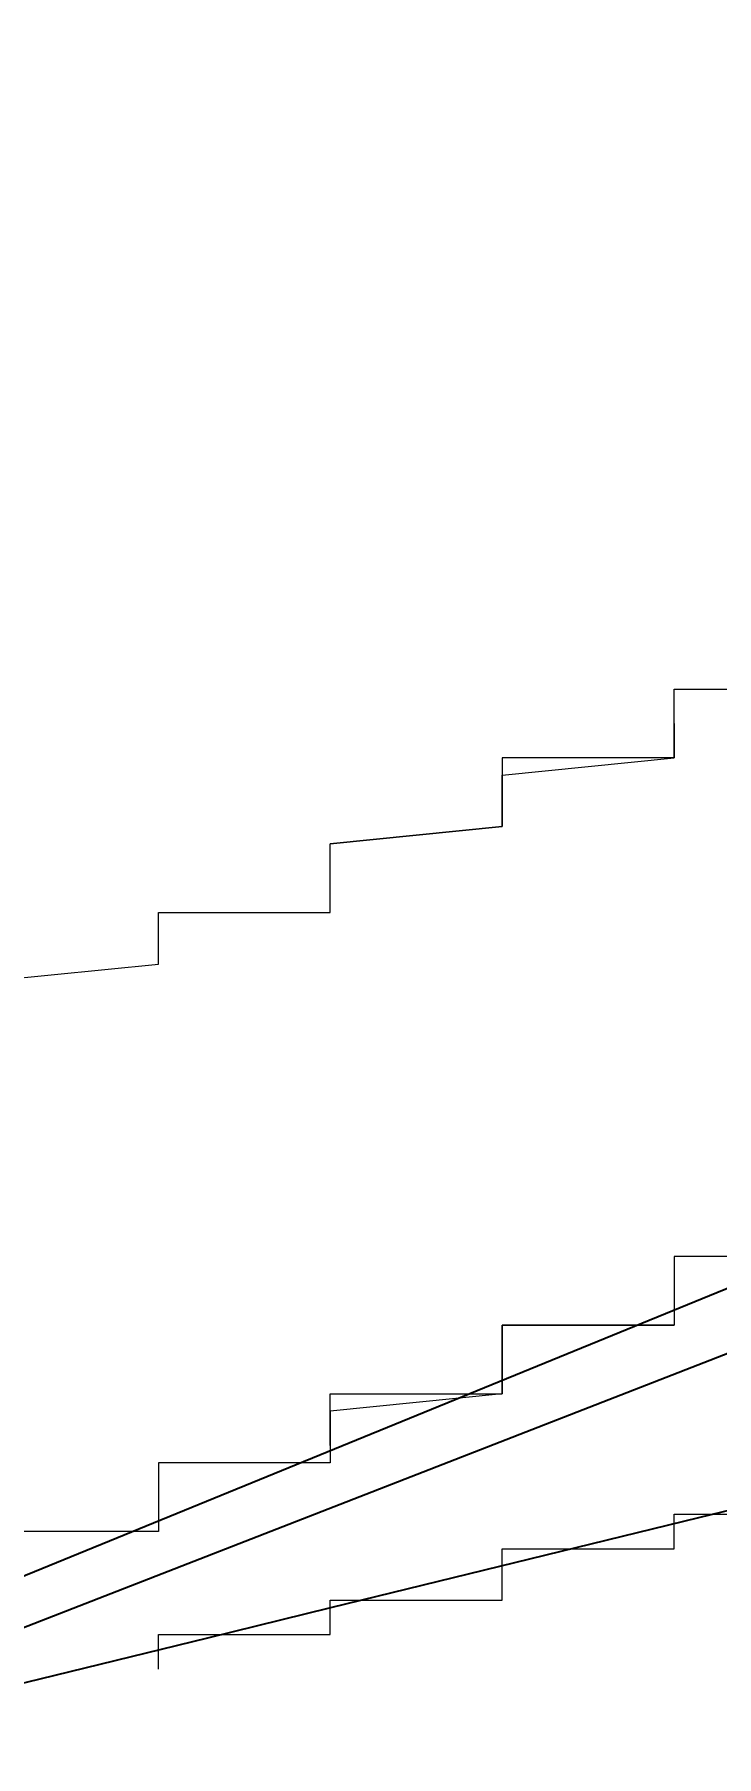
# Model space of a CAD drawing. Header units: millimetres. Extents: x -174040 to 151923, y -227569 to 142020.
# Drawn here: x -115751 to -115354, y -1442 to -440 of the extents above; entities that cross this region are included whole.
import ezdxf

# ---------------------------------------------------------------- set-up
doc = ezdxf.new("R2010")
doc.units = ezdxf.units.MM
doc.header["$LTSCALE"] = 5
doc.linetypes.add('E-RG-1F$0$$0$DOTE', pattern=[2.42, 2, -0.2, 0.02, -0.2])
for name, color, linetype in [('00外装饰面', 21, 'Continuous'), ('A—楼梯、电梯、栏杆', 50, 'Continuous'), ('A—轴线、尺寸', 1, 'Continuous'), ('E1-RI-3F$0$J-DOTE轴线', 1, 'Continuous'), ('轴线100', 1, 'Continuous')]:
    doc.layers.add(name, color=color, linetype=linetype)
doc.layers.add('E1-RI-3F$0$A-GLAZ', color=6, linetype='Continuous', lineweight=5)
doc.styles.add('ARIAL', font='arial.ttf')
doc.dimstyles.new('200', dxfattribs={"dimscale": 200, "dimtxt": 2.5, "dimasz": 2, "dimexe": 1, "dimexo": 1, "dimgap": 0.8, "dimtad": 1, "dimdec": 0, "dimdsep": 46, "dimtxsty": 'ARIAL', "dimblk1": 'ARCHTICK', "dimblk2": 'ARCHTICK', "dimsah": 1, "dimcen": -0.9, "dimdle": 1, "dimclrd": 256, "dimclre": 256, "dimclrt": 40, "dimaunit": 1, "dimadec": 0, "dimazin": 0, "dimtfac": 0.35, "dimtdec": 0, "dimtix": 1, "dimtmove": 2, "dimatfit": 3, "dimldrblk": 'ARCHTICK', "dimfxl": 0, "dimtvp": 0.8, "dimtolj": 1, "dimtzin": 0, "dimarcsym": 0})

# ---------------------------------------------------------------- blocks, each defined once
blk = doc.blocks.new('_ArchTick')
at = {"color": 0, "linetype": 'ByBlock', "const_width": 0.15}
blk.add_lwpolyline([(-0.5, -0.5), (0.5, 0.5)], dxfattribs=at)
blk = doc.blocks.new('*D205')
at = {"layer": 'A—轴线、尺寸', "linetype": 'ByBlock', "lineweight": -2}
for p, q in [((-113662.2, 3512.5), (-111806.5, -5253.4)), ((-120663.7, 2786.6), (-118654.8, -6703.1)), ((-111652.3, -5016.3), (-116518.8, -6046.5)), ((-118891.9, -6548.8), (-118287, -6420.8))]:
    blk.add_line(p, q, dxfattribs=at)
at = {"layer": 'Defpoints', "color": 0, "linetype": 'ByBlock'}
for p in [(-113703.6, 3708.2), (-120705.1, 2982.3), (-111848, -5057.7)]:
    blk.add_point(p, dxfattribs=at)
at = {"layer": 'A—轴线、尺寸', "linetype": 'ByBlock', "lineweight": -2, "xscale": 400, "yscale": 400, "zscale": 400}
for p, rotation in [((-111848, -5057.7), 11.95264845949663), ((-118696.2, -6507.4), 191.9526484594966)]:
    blk.add_blockref('_ArchTick', p, dxfattribs=dict(at, rotation=rotation))
at = {"layer": 'A—轴线、尺寸', "color": 40, "linetype": 'ByBlock', "insert": (-117456, -5983), "char_height": 500, "attachment_point": 5, "rotation": 11.9526, "style": 'ARIAL'}
blk.add_mtext('\\A1;7000', dxfattribs=at)
blk = doc.blocks.new('*D250')
at = {"layer": 'A—轴线、尺寸', "linetype": 'ByBlock', "lineweight": -2}
for p, q in [((-113765.8, 4001.7), (-111599.4, -6231.7)), ((-141374.1, -779.9), (-138992.4, -12030.6)), ((-139229.5, -11876.3), (-111445.2, -5994.6))]:
    blk.add_line(p, q, dxfattribs=at)
at = {"layer": 'Defpoints', "color": 0, "linetype": 'ByBlock'}
for p in [(-113807.2, 4197.4), (-141415.5, -584.2), (-111640.9, -6036)]:
    blk.add_point(p, dxfattribs=at)
at = {"layer": 'A—轴线、尺寸', "linetype": 'ByBlock', "lineweight": -2, "xscale": 400, "yscale": 400, "zscale": 400}
for p, rotation in [((-111640.9, -6036), 11.95264845949663), ((-139033.8, -11834.9), 191.9526484594966)]:
    blk.add_blockref('_ArchTick', p, dxfattribs=dict(at, rotation=rotation))
at = {"layer": 'A—轴线、尺寸', "color": 40, "linetype": 'ByBlock', "insert": (-125423.3, -8529.2), "char_height": 500, "attachment_point": 5, "rotation": 11.9526, "style": 'ARIAL'}
blk.add_mtext('\\A1;28000', dxfattribs=at)
blk = doc.blocks.new('A$C1C9D1350')
at = {"layer": '轴线100', "linetype": 'E-RG-1F$0$$0$DOTE'}
blk.add_arc((-185606.9, -484410.1), 487500, 90.131059, 98.027565, dxfattribs=at)

msp = doc.modelspace()

# ---------------------------------------------------------------- linework, layer by layer
at = {"layer": '00外装饰面', "linetype": 'ByBlock', "ltscale": 5}
msp.add_lwpolyline([(-134258.8, -2040.1), (-134130.3, -2646.9, -0.034352), (-67514.1, 2263.8), (-67252.4, 5211.2)], format="xyb", dxfattribs=at)
at = {"layer": 'A—楼梯、电梯、栏杆'}
for p, q in [((-114922.3, -996, 0), (-115852.9, -1376.5, 0)), ((-115328.3, -1200.2), (-115801.3, -1384.6)), ((-115364.4, -1303.2), (-115293, -1285.7)), ((-115435.7, -1320.7), (-115364.4, -1303.2)), ((-115507.1, -1338.1), (-115435.7, -1320.7)), ((-115578.5, -1355.6), (-115507.1, -1338.1)), ((-115649.9, -1373.1), (-115578.5, -1355.6)), ((-115721.3, -1390.6), (-115649.9, -1373.1)), ((-115792.7, -1408.1), (-115721.3, -1390.6))]:
    msp.add_line(p, q, dxfattribs=at)
at = {"layer": 'E1-RI-3F$0$A-GLAZ', "color": 8}
for p, q in [((-115378.7, -831.3), (-115378.7, -821.3)), ((-115378.7, -821.3), (-115278.7, -821.3)), ((-115378.7, -841.3), (-115378.7, -831.3)), ((-115378.7, -831.3), (-115378.7, -831.3)), ((-115378.7, -851.3), (-115378.7, -841.3)), ((-115378.7, -841.3), (-115378.7, -841.3)), ((-115378.7, -841.3), (-115378.7, -841.3)), ((-115378.7, -841.3), (-115378.7, -841.3)), ((-115378.7, -841.3), (-115378.7, -841.3)), ((-115378.7, -841.3), (-115378.7, -841.3)), ((-115378.7, -841.3), (-115378.7, -841.3)), ((-115378.7, -841.3), (-115378.7, -841.3)), ((-115378.7, -841.3), (-115378.7, -841.3)), ((-115378.7, -841.3), (-115378.7, -841.3)), ((-115378.7, -841.3), (-115378.7, -841.3)), ((-115378.7, -841.3), (-115378.7, -841.3)), ((-115378.7, -841.3), (-115378.7, -841.3)), ((-115378.7, -841.3), (-115378.7, -841.3)), ((-115378.7, -841.3), (-115378.7, -841.3)), ((-115378.7, -841.3), (-115378.7, -841.3)), ((-115378.7, -841.3), (-115378.7, -841.3)), ((-115378.7, -841.3), (-115378.7, -851.3)), ((-115378.7, -861.3), (-115378.7, -851.3)), ((-115378.7, -851.3), (-115378.7, -851.3)), ((-115378.7, -851.3), (-115378.7, -851.3)), ((-115378.7, -851.3), (-115378.7, -851.3)), ((-115378.7, -851.3), (-115378.7, -851.3)), ((-115378.7, -851.3), (-115378.7, -851.3)), ((-115378.7, -851.3), (-115378.7, -851.3)), ((-115378.7, -851.3), (-115378.7, -851.3)), ((-115378.7, -851.3), (-115378.7, -851.3)), ((-115378.7, -851.3), (-115378.7, -851.3)), ((-115378.7, -851.3), (-115378.7, -851.3)), ((-115378.7, -851.3), (-115378.7, -851.3)), ((-115378.7, -851.3), (-115378.7, -851.3)), ((-115378.7, -851.3), (-115378.7, -851.3)), ((-115378.7, -851.3), (-115378.7, -851.3)), ((-115378.7, -851.3), (-115378.7, -851.3)), ((-115378.7, -851.3), (-115378.7, -851.3)), ((-115378.7, -851.3), (-115378.7, -851.3)), ((-115378.7, -851.3), (-115378.7, -851.3)), ((-115378.7, -851.3), (-115378.7, -851.3)), ((-115378.7, -851.3), (-115378.7, -861.3)), ((-115478.7, -871.3), (-115378.7, -861.3)), ((-115378.7, -861.3), (-115478.7, -861.3)), ((-115478.7, -861.3), (-115478.7, -861.3)), ((-115478.7, -861.3), (-115478.7, -871.3)), ((-115378.7, -861.3), (-115378.7, -861.3)), ((-115378.7, -861.3), (-115378.7, -861.3)), ((-115378.7, -861.3), (-115378.7, -861.3)), ((-115378.7, -861.3), (-115378.7, -861.3)), ((-115378.7, -861.3), (-115378.7, -861.3)), ((-115378.7, -861.3), (-115378.7, -861.3)), ((-115378.7, -861.3), (-115378.7, -861.3)), ((-115378.7, -861.3), (-115378.7, -861.3)), ((-115378.7, -861.3), (-115378.7, -861.3)), ((-115378.7, -861.3), (-115378.7, -861.3)), ((-115378.7, -861.3), (-115378.7, -861.3)), ((-115378.7, -861.3), (-115378.7, -861.3)), ((-115378.7, -861.3), (-115378.7, -861.3)), ((-115378.7, -861.3), (-115378.7, -861.3)), ((-115378.7, -861.3), (-115378.7, -861.3)), ((-115378.7, -861.3), (-115378.7, -861.3)), ((-115478.7, -881.3), (-115478.7, -871.3)), ((-115478.7, -871.3), (-115478.7, -871.3)), ((-115478.7, -871.3), (-115478.7, -871.3)), ((-115478.7, -871.3), (-115478.7, -871.3)), ((-115478.7, -871.3), (-115478.7, -871.3)), ((-115478.7, -871.3), (-115478.7, -871.3)), ((-115478.7, -871.3), (-115478.7, -871.3)), ((-115478.7, -871.3), (-115478.7, -871.3)), ((-115478.7, -871.3), (-115478.7, -871.3)), ((-115478.7, -871.3), (-115478.7, -871.3)), ((-115478.7, -871.3), (-115478.7, -871.3)), ((-115478.7, -871.3), (-115478.7, -871.3)), ((-115478.7, -871.3), (-115478.7, -871.3)), ((-115478.7, -871.3), (-115478.7, -871.3)), ((-115478.7, -871.3), (-115478.7, -871.3)), ((-115478.7, -871.3), (-115478.7, -871.3)), ((-115478.7, -871.3), (-115478.7, -871.3)), ((-115478.7, -871.3), (-115478.7, -871.3)), ((-115478.7, -871.3), (-115478.7, -871.3)), ((-115478.7, -871.3), (-115478.7, -871.3)), ((-115478.7, -871.3), (-115478.7, -881.3)), ((-115478.7, -891.3), (-115478.7, -881.3)), ((-115478.7, -881.3), (-115478.7, -881.3)), ((-115478.7, -881.3), (-115478.7, -881.3)), ((-115478.7, -881.3), (-115478.7, -881.3)), ((-115478.7, -881.3), (-115478.7, -881.3)), ((-115478.7, -881.3), (-115478.7, -881.3)), ((-115478.7, -881.3), (-115478.7, -881.3)), ((-115478.7, -881.3), (-115478.7, -881.3)), ((-115478.7, -881.3), (-115478.7, -881.3)), ((-115478.7, -881.3), (-115478.7, -881.3)), ((-115478.7, -881.3), (-115478.7, -881.3)), ((-115478.7, -881.3), (-115478.7, -881.3)), ((-115478.7, -881.3), (-115478.7, -881.3)), ((-115478.7, -881.3), (-115478.7, -881.3)), ((-115478.7, -881.3), (-115478.7, -881.3)), ((-115478.7, -881.3), (-115478.7, -881.3)), ((-115478.7, -881.3), (-115478.7, -881.3)), ((-115478.7, -881.3), (-115478.7, -881.3)), ((-115478.7, -881.3), (-115478.7, -881.3)), ((-115478.7, -881.3), (-115478.7, -881.3)), ((-115478.7, -881.3), (-115478.7, -891.3)), ((-115478.7, -901.3), (-115478.7, -891.3)), ((-115478.7, -891.3), (-115478.7, -891.3)), ((-115478.7, -891.3), (-115478.7, -891.3)), ((-115478.7, -891.3), (-115478.7, -891.3)), ((-115478.7, -891.3), (-115478.7, -891.3)), ((-115478.7, -891.3), (-115478.7, -891.3)), ((-115478.7, -891.3), (-115478.7, -891.3)), ((-115478.7, -891.3), (-115478.7, -891.3)), ((-115478.7, -891.3), (-115478.7, -891.3)), ((-115478.7, -891.3), (-115478.7, -891.3)), ((-115478.7, -891.3), (-115478.7, -891.3)), ((-115478.7, -891.3), (-115478.7, -891.3)), ((-115478.7, -891.3), (-115478.7, -891.3)), ((-115478.7, -891.3), (-115478.7, -891.3)), ((-115478.7, -891.3), (-115478.7, -891.3)), ((-115478.7, -891.3), (-115478.7, -891.3)), ((-115478.7, -891.3), (-115478.7, -891.3)), ((-115478.7, -891.3), (-115478.7, -891.3)), ((-115478.7, -891.3), (-115478.7, -891.3)), ((-115478.7, -891.3), (-115478.7, -891.3)), ((-115478.7, -891.3), (-115478.7, -901.3)), ((-115578.7, -911.3), (-115478.7, -901.3)), ((-115478.7, -901.3), (-115578.7, -911.3)), ((-115478.7, -901.3), (-115478.7, -901.3)), ((-115478.7, -901.3), (-115478.7, -901.3)), ((-115478.7, -901.3), (-115478.7, -901.3)), ((-115478.7, -901.3), (-115478.7, -901.3)), ((-115478.7, -901.3), (-115478.7, -901.3)), ((-115478.7, -901.3), (-115478.7, -901.3)), ((-115478.7, -901.3), (-115478.7, -901.3)), ((-115478.7, -901.3), (-115478.7, -901.3)), ((-115478.7, -901.3), (-115478.7, -901.3)), ((-115478.7, -901.3), (-115478.7, -901.3)), ((-115478.7, -901.3), (-115478.7, -901.3)), ((-115478.7, -901.3), (-115478.7, -901.3)), ((-115478.7, -901.3), (-115478.7, -901.3)), ((-115478.7, -901.3), (-115478.7, -901.3)), ((-115478.7, -901.3), (-115478.7, -901.3)), ((-115478.7, -901.3), (-115478.7, -901.3)), ((-115478.7, -901.3), (-115478.7, -901.3)), ((-115478.7, -901.3), (-115478.7, -901.3)), ((-115478.7, -901.3), (-115478.7, -901.3)), ((-115578.7, -921.3), (-115578.7, -911.3)), ((-115578.7, -911.3), (-115578.7, -911.3)), ((-115578.7, -931.3), (-115578.7, -921.3)), ((-115578.7, -921.3), (-115578.7, -921.3)), ((-115578.7, -921.3), (-115578.7, -921.3)), ((-115578.7, -941.3), (-115578.7, -931.3)), ((-115578.7, -931.3), (-115578.7, -931.3)), ((-115578.7, -951.3), (-115578.7, -941.3)), ((-115578.7, -941.3), (-115578.7, -941.3)), ((-115678.7, -961.3), (-115678.7, -951.3)), ((-115678.7, -951.3), (-115678.7, -951.3)), ((-115678.7, -951.3), (-115578.7, -951.3)), ((-115678.7, -971.3), (-115678.7, -961.3)), ((-115678.7, -961.3), (-115678.7, -961.3)), ((-115678.7, -981.3), (-115678.7, -971.3)), ((-115678.7, -971.3), (-115678.7, -971.3)), ((-115678.7, -971.3), (-115678.7, -971.3)), ((-115778.7, -991.3), (-115678.7, -981.3)), ((-115678.7, -981.3), (-115678.7, -981.3)), ((-115278.7, -1151.3), (-115378.7, -1151.3)), ((-115378.7, -1151.3), (-115378.7, -1161.3)), ((-115378.7, -1161.3), (-115378.7, -1161.3)), ((-115378.7, -1161.3), (-115378.7, -1171.3)), ((-115378.7, -1171.3), (-115378.7, -1171.3)), ((-115378.7, -1171.3), (-115378.7, -1181.3)), ((-115378.7, -1181.3), (-115378.7, -1181.3)), ((-115378.7, -1181.3), (-115378.7, -1181.3)), ((-115378.7, -1181.3), (-115378.7, -1191.3)), ((-115378.7, -1191.3), (-115478.7, -1191.3)), ((-115478.7, -1191.3), (-115478.7, -1201.3)), ((-115478.7, -1201.3), (-115478.7, -1191.3)), ((-115478.7, -1191.3), (-115478.7, -1191.3)), ((-115478.7, -1191.3), (-115478.7, -1191.3)), ((-115478.7, -1191.3), (-115478.7, -1191.3)), ((-115478.7, -1191.3), (-115478.7, -1191.3)), ((-115478.7, -1191.3), (-115478.7, -1191.3)), ((-115478.7, -1191.3), (-115378.7, -1191.3)), ((-115378.7, -1191.3), (-115378.7, -1191.3)), ((-115378.7, -1191.3), (-115378.7, -1191.3)), ((-115378.7, -1191.3), (-115378.7, -1191.3)), ((-115378.7, -1191.3), (-115378.7, -1191.3)), ((-115378.7, -1191.3), (-115378.7, -1191.3)), ((-115378.7, -1191.3), (-115378.7, -1191.3)), ((-115378.7, -1191.3), (-115378.7, -1191.3)), ((-115378.7, -1191.3), (-115378.7, -1191.3)), ((-115378.7, -1191.3), (-115378.7, -1191.3)), ((-115378.7, -1191.3), (-115378.7, -1191.3)), ((-115378.7, -1191.3), (-115378.7, -1191.3)), ((-115378.7, -1191.3), (-115378.7, -1191.3)), ((-115478.7, -1201.3), (-115478.7, -1201.3)), ((-115478.7, -1201.3), (-115478.7, -1211.3)), ((-115478.7, -1211.3), (-115478.7, -1201.3)), ((-115478.7, -1201.3), (-115478.7, -1201.3)), ((-115478.7, -1201.3), (-115478.7, -1201.3)), ((-115478.7, -1201.3), (-115478.7, -1201.3)), ((-115478.7, -1201.3), (-115478.7, -1201.3)), ((-115478.7, -1201.3), (-115478.7, -1201.3)), ((-115478.7, -1201.3), (-115478.7, -1201.3)), ((-115478.7, -1201.3), (-115478.7, -1201.3)), ((-115478.7, -1201.3), (-115478.7, -1201.3)), ((-115478.7, -1201.3), (-115478.7, -1201.3)), ((-115478.7, -1201.3), (-115478.7, -1201.3)), ((-115478.7, -1201.3), (-115478.7, -1201.3)), ((-115478.7, -1201.3), (-115478.7, -1201.3)), ((-115478.7, -1201.3), (-115478.7, -1201.3)), ((-115478.7, -1201.3), (-115478.7, -1201.3)), ((-115478.7, -1201.3), (-115478.7, -1201.3)), ((-115478.7, -1201.3), (-115478.7, -1201.3)), ((-115478.7, -1201.3), (-115478.7, -1201.3)), ((-115478.7, -1201.3), (-115478.7, -1201.3)), ((-115478.7, -1201.3), (-115478.7, -1201.3)), ((-115478.7, -1201.3), (-115478.7, -1201.3)), ((-115478.7, -1211.3), (-115478.7, -1211.3)), ((-115478.7, -1211.3), (-115478.7, -1211.3)), ((-115478.7, -1211.3), (-115478.7, -1221.3)), ((-115478.7, -1221.3), (-115478.7, -1211.3)), ((-115478.7, -1211.3), (-115478.7, -1211.3)), ((-115478.7, -1211.3), (-115478.7, -1211.3)), ((-115478.7, -1211.3), (-115478.7, -1211.3)), ((-115478.7, -1211.3), (-115478.7, -1211.3)), ((-115478.7, -1211.3), (-115478.7, -1211.3)), ((-115478.7, -1211.3), (-115478.7, -1211.3)), ((-115478.7, -1211.3), (-115478.7, -1211.3)), ((-115478.7, -1211.3), (-115478.7, -1211.3)), ((-115478.7, -1211.3), (-115478.7, -1211.3)), ((-115478.7, -1211.3), (-115478.7, -1211.3)), ((-115478.7, -1211.3), (-115478.7, -1211.3)), ((-115478.7, -1211.3), (-115478.7, -1211.3)), ((-115478.7, -1211.3), (-115478.7, -1211.3)), ((-115478.7, -1211.3), (-115478.7, -1211.3)), ((-115478.7, -1211.3), (-115478.7, -1211.3)), ((-115478.7, -1211.3), (-115478.7, -1211.3)), ((-115478.7, -1211.3), (-115478.7, -1211.3)), ((-115478.7, -1211.3), (-115478.7, -1211.3)), ((-115478.7, -1211.3), (-115478.7, -1211.3)), ((-115478.7, -1221.3), (-115478.7, -1221.3)), ((-115478.7, -1221.3), (-115478.7, -1231.3)), ((-115478.7, -1231.3), (-115478.7, -1221.3)), ((-115478.7, -1221.3), (-115478.7, -1221.3)), ((-115478.7, -1221.3), (-115478.7, -1221.3)), ((-115478.7, -1221.3), (-115478.7, -1221.3)), ((-115478.7, -1221.3), (-115478.7, -1221.3)), ((-115478.7, -1221.3), (-115478.7, -1221.3)), ((-115478.7, -1221.3), (-115478.7, -1221.3)), ((-115478.7, -1221.3), (-115478.7, -1221.3)), ((-115478.7, -1221.3), (-115478.7, -1221.3)), ((-115478.7, -1221.3), (-115478.7, -1221.3)), ((-115478.7, -1221.3), (-115478.7, -1221.3)), ((-115478.7, -1221.3), (-115478.7, -1221.3)), ((-115478.7, -1221.3), (-115478.7, -1221.3)), ((-115478.7, -1221.3), (-115478.7, -1221.3)), ((-115478.7, -1221.3), (-115478.7, -1221.3)), ((-115478.7, -1221.3), (-115478.7, -1221.3)), ((-115478.7, -1221.3), (-115478.7, -1221.3)), ((-115478.7, -1221.3), (-115478.7, -1221.3)), ((-115478.7, -1221.3), (-115478.7, -1221.3)), ((-115478.7, -1221.3), (-115478.7, -1221.3)), ((-115478.7, -1221.3), (-115478.7, -1221.3)), ((-115478.7, -1231.3), (-115578.7, -1241.3)), ((-115578.7, -1241.3), (-115578.7, -1231.3)), ((-115578.7, -1231.3), (-115578.7, -1231.3)), ((-115578.7, -1231.3), (-115578.7, -1231.3)), ((-115578.7, -1231.3), (-115578.7, -1231.3)), ((-115578.7, -1231.3), (-115578.7, -1231.3)), ((-115578.7, -1231.3), (-115578.7, -1231.3)), ((-115578.7, -1231.3), (-115478.7, -1231.3)), ((-115478.7, -1231.3), (-115478.7, -1231.3)), ((-115478.7, -1231.3), (-115478.7, -1231.3)), ((-115478.7, -1231.3), (-115478.7, -1231.3)), ((-115478.7, -1231.3), (-115478.7, -1231.3)), ((-115478.7, -1231.3), (-115478.7, -1231.3)), ((-115478.7, -1231.3), (-115478.7, -1231.3)), ((-115478.7, -1231.3), (-115478.7, -1231.3)), ((-115478.7, -1231.3), (-115478.7, -1231.3)), ((-115478.7, -1231.3), (-115478.7, -1231.3)), ((-115478.7, -1231.3), (-115478.7, -1231.3)), ((-115478.7, -1231.3), (-115478.7, -1231.3)), ((-115478.7, -1231.3), (-115478.7, -1231.3)), ((-115478.7, -1231.3), (-115478.7, -1231.3)), ((-115478.7, -1231.3), (-115478.7, -1231.3)), ((-115478.7, -1231.3), (-115478.7, -1231.3)), ((-115578.7, -1241.3), (-115578.7, -1241.3)), ((-115578.7, -1241.3), (-115578.7, -1241.3)), ((-115578.7, -1241.3), (-115578.7, -1251.3)), ((-115578.7, -1251.3), (-115578.7, -1241.3)), ((-115578.7, -1241.3), (-115578.7, -1241.3)), ((-115578.7, -1241.3), (-115578.7, -1241.3)), ((-115578.7, -1241.3), (-115578.7, -1241.3)), ((-115578.7, -1241.3), (-115578.7, -1241.3)), ((-115578.7, -1241.3), (-115578.7, -1241.3)), ((-115578.7, -1241.3), (-115578.7, -1241.3)), ((-115578.7, -1241.3), (-115578.7, -1241.3)), ((-115578.7, -1241.3), (-115578.7, -1241.3)), ((-115578.7, -1241.3), (-115578.7, -1241.3)), ((-115578.7, -1241.3), (-115578.7, -1241.3)), ((-115578.7, -1241.3), (-115578.7, -1241.3)), ((-115578.7, -1241.3), (-115578.7, -1241.3)), ((-115578.7, -1241.3), (-115578.7, -1241.3)), ((-115578.7, -1241.3), (-115578.7, -1241.3)), ((-115578.7, -1241.3), (-115578.7, -1241.3)), ((-115578.7, -1241.3), (-115578.7, -1241.3)), ((-115578.7, -1241.3), (-115578.7, -1241.3)), ((-115578.7, -1241.3), (-115578.7, -1241.3)), ((-115578.7, -1241.3), (-115578.7, -1241.3)), ((-115578.7, -1241.3), (-115578.7, -1241.3)), ((-115578.7, -1251.3), (-115578.7, -1251.3)), ((-115578.7, -1251.3), (-115578.7, -1261.3)), ((-115578.7, -1261.3), (-115578.7, -1251.3)), ((-115578.7, -1251.3), (-115578.7, -1251.3)), ((-115578.7, -1251.3), (-115578.7, -1251.3)), ((-115578.7, -1251.3), (-115578.7, -1251.3)), ((-115578.7, -1251.3), (-115578.7, -1251.3)), ((-115578.7, -1251.3), (-115578.7, -1251.3)), ((-115578.7, -1251.3), (-115578.7, -1251.3)), ((-115578.7, -1251.3), (-115578.7, -1251.3)), ((-115578.7, -1251.3), (-115578.7, -1251.3)), ((-115578.7, -1251.3), (-115578.7, -1251.3)), ((-115578.7, -1251.3), (-115578.7, -1251.3)), ((-115578.7, -1251.3), (-115578.7, -1251.3)), ((-115578.7, -1251.3), (-115578.7, -1251.3)), ((-115578.7, -1251.3), (-115578.7, -1251.3)), ((-115578.7, -1251.3), (-115578.7, -1251.3)), ((-115578.7, -1251.3), (-115578.7, -1251.3)), ((-115578.7, -1251.3), (-115578.7, -1251.3)), ((-115578.7, -1251.3), (-115578.7, -1251.3)), ((-115578.7, -1251.3), (-115578.7, -1251.3)), ((-115578.7, -1251.3), (-115578.7, -1251.3)), ((-115578.7, -1251.3), (-115578.7, -1251.3)), ((-115578.7, -1261.3), (-115578.7, -1261.3)), ((-115578.7, -1261.3), (-115578.7, -1261.3)), ((-115578.7, -1261.3), (-115578.7, -1271.3)), ((-115578.7, -1261.3), (-115578.7, -1261.3)), ((-115578.7, -1261.3), (-115578.7, -1261.3)), ((-115578.7, -1261.3), (-115578.7, -1261.3)), ((-115578.7, -1261.3), (-115578.7, -1261.3)), ((-115578.7, -1261.3), (-115578.7, -1261.3)), ((-115578.7, -1261.3), (-115578.7, -1261.3)), ((-115578.7, -1261.3), (-115578.7, -1261.3)), ((-115578.7, -1261.3), (-115578.7, -1261.3)), ((-115578.7, -1261.3), (-115578.7, -1261.3)), ((-115578.7, -1261.3), (-115578.7, -1261.3)), ((-115578.7, -1261.3), (-115578.7, -1261.3)), ((-115578.7, -1261.3), (-115578.7, -1261.3)), ((-115578.7, -1261.3), (-115578.7, -1261.3)), ((-115578.7, -1261.3), (-115578.7, -1261.3)), ((-115578.7, -1261.3), (-115578.7, -1261.3)), ((-115578.7, -1271.3), (-115678.7, -1271.3)), ((-115678.7, -1271.3), (-115678.7, -1281.3)), ((-115678.7, -1281.3), (-115678.7, -1281.3)), ((-115678.7, -1281.3), (-115678.7, -1281.3)), ((-115678.7, -1281.3), (-115678.7, -1291.3)), ((-115678.7, -1291.3), (-115678.7, -1291.3)), ((-115678.7, -1291.3), (-115678.7, -1301.3)), ((-115678.7, -1301.3), (-115678.7, -1301.3)), ((-115678.7, -1301.3), (-115678.7, -1301.3)), ((-115678.7, -1301.3), (-115678.7, -1311.3)), ((-115378.7, -1311.3), (-115378.7, -1301.3)), ((-115378.7, -1301.3), (-115378.7, -1301.3)), ((-115378.7, -1301.3), (-115378.7, -1301.3)), ((-115378.7, -1301.3), (-115378.7, -1301.3)), ((-115378.7, -1301.3), (-115378.7, -1301.3)), ((-115378.7, -1301.3), (-115378.7, -1301.3)), ((-115378.7, -1301.3), (-115378.7, -1301.3)), ((-115378.7, -1301.3), (-115278.7, -1301.3)), ((-115678.7, -1311.3), (-115778.7, -1311.3)), ((-115378.7, -1321.3), (-115378.7, -1311.3)), ((-115378.7, -1311.3), (-115378.7, -1311.3)), ((-115378.7, -1311.3), (-115378.7, -1311.3)), ((-115378.7, -1311.3), (-115378.7, -1311.3)), ((-115378.7, -1311.3), (-115378.7, -1311.3)), ((-115378.7, -1311.3), (-115378.7, -1311.3)), ((-115378.7, -1311.3), (-115378.7, -1311.3)), ((-115378.7, -1311.3), (-115378.7, -1311.3)), ((-115378.7, -1311.3), (-115378.7, -1311.3)), ((-115378.7, -1311.3), (-115378.7, -1311.3)), ((-115378.7, -1311.3), (-115378.7, -1311.3)), ((-115378.7, -1311.3), (-115378.7, -1311.3)), ((-115378.7, -1311.3), (-115378.7, -1311.3)), ((-115378.7, -1311.3), (-115378.7, -1311.3)), ((-115378.7, -1311.3), (-115378.7, -1311.3)), ((-115378.7, -1311.3), (-115378.7, -1311.3)), ((-115378.7, -1311.3), (-115378.7, -1311.3)), ((-115378.7, -1311.3), (-115378.7, -1311.3)), ((-115378.7, -1311.3), (-115378.7, -1311.3)), ((-115478.7, -1331.3), (-115478.7, -1321.3)), ((-115478.7, -1321.3), (-115378.7, -1321.3)), ((-115378.7, -1321.3), (-115378.7, -1321.3)), ((-115378.7, -1321.3), (-115378.7, -1321.3)), ((-115378.7, -1321.3), (-115378.7, -1321.3)), ((-115378.7, -1321.3), (-115378.7, -1321.3)), ((-115378.7, -1321.3), (-115378.7, -1321.3)), ((-115378.7, -1321.3), (-115378.7, -1321.3)), ((-115378.7, -1321.3), (-115378.7, -1321.3)), ((-115378.7, -1321.3), (-115378.7, -1321.3)), ((-115378.7, -1321.3), (-115378.7, -1321.3)), ((-115378.7, -1321.3), (-115378.7, -1321.3)), ((-115378.7, -1321.3), (-115378.7, -1321.3)), ((-115378.7, -1321.3), (-115378.7, -1321.3)), ((-115378.7, -1321.3), (-115378.7, -1321.3)), ((-115378.7, -1321.3), (-115378.7, -1321.3)), ((-115378.7, -1321.3), (-115378.7, -1321.3)), ((-115378.7, -1321.3), (-115378.7, -1321.3)), ((-115378.7, -1321.3), (-115378.7, -1321.3)), ((-115478.7, -1341.3), (-115478.7, -1331.3)), ((-115478.7, -1331.3), (-115478.7, -1331.3)), ((-115478.7, -1331.3), (-115478.7, -1331.3)), ((-115478.7, -1331.3), (-115478.7, -1331.3)), ((-115478.7, -1331.3), (-115478.7, -1331.3)), ((-115478.7, -1331.3), (-115478.7, -1331.3)), ((-115478.7, -1331.3), (-115478.7, -1331.3)), ((-115478.7, -1331.3), (-115478.7, -1331.3)), ((-115478.7, -1331.3), (-115478.7, -1331.3)), ((-115478.7, -1331.3), (-115478.7, -1331.3)), ((-115478.7, -1331.3), (-115478.7, -1331.3)), ((-115478.7, -1331.3), (-115478.7, -1331.3)), ((-115478.7, -1331.3), (-115478.7, -1331.3)), ((-115478.7, -1331.3), (-115478.7, -1331.3)), ((-115478.7, -1331.3), (-115478.7, -1331.3)), ((-115478.7, -1331.3), (-115478.7, -1331.3)), ((-115478.7, -1331.3), (-115478.7, -1331.3)), ((-115478.7, -1331.3), (-115478.7, -1331.3)), ((-115478.7, -1331.3), (-115478.7, -1331.3)), ((-115478.7, -1331.3), (-115478.7, -1331.3)), ((-115478.7, -1351.3), (-115478.7, -1341.3)), ((-115478.7, -1341.3), (-115478.7, -1341.3)), ((-115478.7, -1341.3), (-115478.7, -1341.3)), ((-115478.7, -1341.3), (-115478.7, -1341.3)), ((-115478.7, -1341.3), (-115478.7, -1341.3)), ((-115478.7, -1341.3), (-115478.7, -1341.3)), ((-115478.7, -1341.3), (-115478.7, -1341.3)), ((-115478.7, -1341.3), (-115478.7, -1341.3)), ((-115478.7, -1341.3), (-115478.7, -1341.3)), ((-115478.7, -1341.3), (-115478.7, -1341.3)), ((-115478.7, -1341.3), (-115478.7, -1341.3)), ((-115478.7, -1341.3), (-115478.7, -1341.3)), ((-115478.7, -1341.3), (-115478.7, -1341.3)), ((-115478.7, -1341.3), (-115478.7, -1341.3)), ((-115478.7, -1341.3), (-115478.7, -1341.3)), ((-115478.7, -1341.3), (-115478.7, -1341.3)), ((-115478.7, -1341.3), (-115478.7, -1341.3)), ((-115478.7, -1341.3), (-115478.7, -1341.3)), ((-115478.7, -1341.3), (-115478.7, -1341.3)), ((-115578.7, -1361.3), (-115578.7, -1351.3)), ((-115578.7, -1351.3), (-115578.7, -1351.3)), ((-115578.7, -1351.3), (-115578.7, -1351.3)), ((-115578.7, -1351.3), (-115578.7, -1351.3)), ((-115578.7, -1351.3), (-115578.7, -1351.3)), ((-115578.7, -1351.3), (-115578.7, -1351.3)), ((-115578.7, -1351.3), (-115578.7, -1351.3)), ((-115578.7, -1351.3), (-115578.7, -1351.3)), ((-115578.7, -1351.3), (-115578.7, -1351.3)), ((-115578.7, -1351.3), (-115578.7, -1351.3)), ((-115578.7, -1351.3), (-115578.7, -1351.3)), ((-115578.7, -1351.3), (-115578.7, -1351.3)), ((-115578.7, -1351.3), (-115578.7, -1351.3)), ((-115578.7, -1351.3), (-115578.7, -1351.3)), ((-115578.7, -1351.3), (-115578.7, -1351.3)), ((-115578.7, -1351.3), (-115578.7, -1351.3)), ((-115578.7, -1351.3), (-115478.7, -1351.3)), ((-115478.7, -1351.3), (-115478.7, -1351.3)), ((-115478.7, -1351.3), (-115478.7, -1351.3)), ((-115478.7, -1351.3), (-115478.7, -1351.3)), ((-115578.7, -1371.3), (-115578.7, -1361.3)), ((-115578.7, -1361.3), (-115578.7, -1361.3)), ((-115578.7, -1361.3), (-115578.7, -1361.3)), ((-115578.7, -1361.3), (-115578.7, -1361.3)), ((-115578.7, -1361.3), (-115578.7, -1361.3)), ((-115578.7, -1361.3), (-115578.7, -1361.3)), ((-115578.7, -1361.3), (-115578.7, -1361.3)), ((-115578.7, -1361.3), (-115578.7, -1361.3)), ((-115578.7, -1361.3), (-115578.7, -1361.3)), ((-115578.7, -1361.3), (-115578.7, -1361.3)), ((-115578.7, -1361.3), (-115578.7, -1361.3)), ((-115578.7, -1361.3), (-115578.7, -1361.3)), ((-115578.7, -1361.3), (-115578.7, -1361.3)), ((-115578.7, -1361.3), (-115578.7, -1361.3)), ((-115578.7, -1361.3), (-115578.7, -1361.3)), ((-115578.7, -1361.3), (-115578.7, -1361.3)), ((-115578.7, -1361.3), (-115578.7, -1361.3)), ((-115578.7, -1361.3), (-115578.7, -1361.3)), ((-115578.7, -1361.3), (-115578.7, -1361.3)), ((-115678.7, -1381.3), (-115678.7, -1371.3)), ((-115678.7, -1371.3), (-115678.7, -1371.3)), ((-115678.7, -1371.3), (-115678.7, -1371.3)), ((-115678.7, -1371.3), (-115678.7, -1371.3)), ((-115678.7, -1371.3), (-115678.7, -1371.3)), ((-115678.7, -1371.3), (-115678.7, -1371.3)), ((-115678.7, -1371.3), (-115678.7, -1371.3)), ((-115678.7, -1371.3), (-115678.7, -1371.3)), ((-115678.7, -1371.3), (-115678.7, -1371.3)), ((-115678.7, -1371.3), (-115678.7, -1371.3)), ((-115678.7, -1371.3), (-115578.7, -1371.3)), ((-115578.7, -1371.3), (-115578.7, -1371.3)), ((-115578.7, -1371.3), (-115578.7, -1371.3)), ((-115578.7, -1371.3), (-115578.7, -1371.3)), ((-115578.7, -1371.3), (-115578.7, -1371.3)), ((-115578.7, -1371.3), (-115578.7, -1371.3)), ((-115578.7, -1371.3), (-115578.7, -1371.3)), ((-115578.7, -1371.3), (-115578.7, -1371.3)), ((-115578.7, -1371.3), (-115578.7, -1371.3)), ((-115578.7, -1371.3), (-115578.7, -1371.3)), ((-115678.7, -1391.3), (-115678.7, -1381.3)), ((-115678.7, -1381.3), (-115678.7, -1381.3)), ((-115678.7, -1381.3), (-115678.7, -1381.3)), ((-115678.7, -1381.3), (-115678.7, -1381.3)), ((-115678.7, -1381.3), (-115678.7, -1381.3)), ((-115678.7, -1381.3), (-115678.7, -1381.3)), ((-115678.7, -1381.3), (-115678.7, -1381.3)), ((-115678.7, -1381.3), (-115678.7, -1381.3)), ((-115678.7, -1381.3), (-115678.7, -1381.3)), ((-115678.7, -1381.3), (-115678.7, -1381.3)), ((-115678.7, -1381.3), (-115678.7, -1381.3)), ((-115678.7, -1381.3), (-115678.7, -1381.3)), ((-115678.7, -1381.3), (-115678.7, -1381.3)), ((-115678.7, -1381.3), (-115678.7, -1381.3)), ((-115678.7, -1381.3), (-115678.7, -1381.3)), ((-115678.7, -1381.3), (-115678.7, -1381.3)), ((-115678.7, -1381.3), (-115678.7, -1381.3)), ((-115678.7, -1381.3), (-115678.7, -1381.3)), ((-115678.7, -1381.3), (-115678.7, -1381.3)), ((-115678.7, -1391.3), (-115678.7, -1391.3)), ((-115678.7, -1391.3), (-115678.7, -1391.3)), ((-115678.7, -1391.3), (-115678.7, -1391.3)), ((-115678.7, -1391.3), (-115678.7, -1391.3)), ((-115678.7, -1391.3), (-115678.7, -1391.3)), ((-115678.7, -1391.3), (-115678.7, -1391.3)), ((-115678.7, -1391.3), (-115678.7, -1391.3)), ((-115678.7, -1391.3), (-115678.7, -1391.3)), ((-115678.7, -1391.3), (-115678.7, -1391.3)), ((-115678.7, -1391.3), (-115678.7, -1391.3)), ((-115678.7, -1391.3), (-115678.7, -1391.3))]:
    msp.add_line(p, q, dxfattribs=at)
at = {"layer": 'E1-RI-3F$0$J-DOTE轴线'}
msp.add_lwpolyline([(-67538.3, 5387.1), (-67788.8, 2562.3, 0.034032), (-133895, -2310.2), (-134005.9, -1786.2)], format="xyb", dxfattribs=at)

# ---------------------------------------------------------------- block references
at = {"layer": '轴线100'}
msp.add_blockref('A$C1C9D1350', (120517.4, -520.6), dxfattribs=at)

# ---------------------------------------------------------------- dimensions: what is measured, and where the dimension line sits
at = {"layer": 'A—轴线、尺寸', "linetype": 'ByBlock'}
dim = msp.add_linear_dim(base=(-111640.9, -6036), p1=(-141415.5, -584.2), p2=(-113807.2, 4197.4), angle=11.9526, dimstyle='200', dxfattribs=at)
dim.commit()
dim.dimension.update_dxf_attribs({"geometry": '*D250', "text_midpoint": (-125423.3, -8529.2)})
dim = msp.add_linear_dim(base=(-111848, -5057.7), p1=(-120705.1, 2982.3), p2=(-113703.6, 3708.2), angle=11.9526, dimstyle='200', dxfattribs=at)
dim.commit()
dim.dimension.update_dxf_attribs({"geometry": '*D205', "text_midpoint": (-117456, -5983), "dimtype": 160})

doc.saveas('drawing.dxf')
